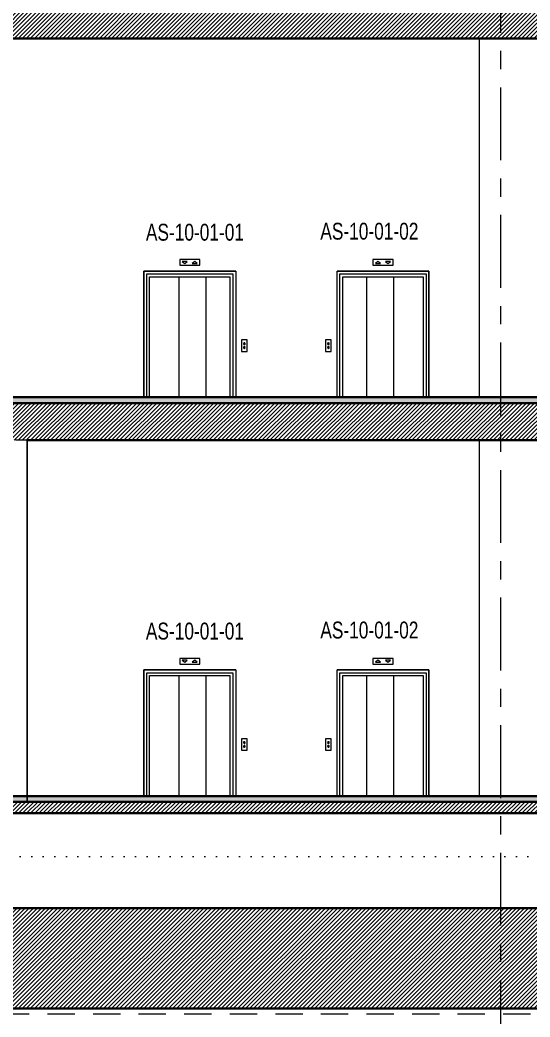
# Model space of a CAD drawing. Header units: centimetres. Extents: x -15511 to 6948, y 9649 to 14173.
# Drawn here: x -3049 to -2161, y 10560 to 12298 of the extents above; entities that cross this region are included whole.
import ezdxf

# ---------------------------------------------------------------- set-up
doc = ezdxf.new("R2010")
doc.units = ezdxf.units.CM
doc.header["$LTSCALE"] = 200
for name, pattern in [('Dot 1mm', [0.1, 0, -0.1]), ('Grid Line 1_4_', [1.11125, 0.635, -0.15875, 0.15875, -0.15875]), ('Overhead', [0.396875, 0.238125, -0.15875])]:
    doc.linetypes.add(name, pattern=pattern)
for name, color, linetype, lineweight in [('A-FLOR', 192, 'Continuous', 9), ('A-FLOR-LEVL', 51, 'Continuous', 9), ('A-FLOR-OVHD', 1, 'Overhead', 9), ('A-FLOR-PATT', 8, 'Continuous', 35), ('A-WALL', 113, 'Continuous', 9), ('G-ANNO-TEXT', 231, 'Continuous', 9), ('Q-SPCQ', 91, 'Continuous', 9), ('S-GRID', 1, 'Continuous', 9)]:
    doc.layers.add(name, color=color, linetype=linetype, lineweight=lineweight)
doc.styles.add('Swis721 LtCn BT_2', font='swisscl.ttf', dxfattribs={"height": 29.399076})
pattern_1 = [(45, (-4285.505, 12015), (-3.535534, 3.535534), [])]
pattern_2 = [(50, (-4285.505, 12015), (72.87376, -6.37607), [7.62, -83.82]), (355, (-4285.505, 12015), (-14.097, 76.42244), [6.096, -67.056]), (100.451, (-4279.43, 12014.47), (58.77696, 70.04687), [6.476, -71.236]), (46.184, (-4285.505, 12035.32), (108.4314, -16.81745), [11.43, -125.73]), (96.636, (-4276.47, 12033.92), (94.961, 98.9709), [9.714, -106.854]), (351.184, (-4285.5, 12035.32), (94.9623, 98.9702), [9.144, -100.584]), (21, (-4275.345, 12030.24), (60.64565, -40.90654), [7.62, -83.82]), (326, (-4275.345, 12030.24), (24.72083, 73.67493), [6.096, -67.056]), (71.451, (-4270.29, 12026.83), (85.3669, 32.76874), [6.476, -71.236]), (37.5, (-4285.505, 12015), (1.235525, 33.82243), [3.353, -62.89, 3.353, -64.719, -67.31]), (37.5, (-4285.505, 12015), (1.235525, 33.82243), [-134.315, 3.353, -63.957]), (7.5, (-4285.505, 12015), (26.72815, 40.07255), [3.353, -35.458, 3.353, -61.366, -25.654]), (7.5, (-4285.505, 12015), (26.72815, 40.07255), [-103.53, 3.353, -22.301]), (327.5, (-4308.16, 12015), (54.23632, -2.29212), [3.353, -22.047, 3.353, -75.895, -105.156]), (327.5, (-4308.16, 12015), (54.23632, -2.29212), [-104.648, 3.353, -101.803]), (317.5, (-4318.32, 12015), (59.25158, 10.17014), [3.353, -29.667, 3.353, -49.276, -74.676]), (317.5, (-4318.32, 12015), (59.25158, 10.17014), [-85.649, 3.353, -71.323])]

# ---------------------------------------------------------------- blocks, each defined once
blk = doc.blocks.new('20 KİŞİLİK ASANSÖR - 4 Person 320kg load-1457805-A')
at = {"layer": 'Q-SPCQ'}
for p, q in [((-2736.2, 11185), (-2771.2, 11185)), ((-2771.2, 11185), (-2771.2, 11175)), ((-2771.2, 11175), (-2736.2, 11175)), ((-2766.9, 11181.7), (-2762.5, 11178.3)), ((-2758.1, 11181.7), (-2766.9, 11181.7)), ((-2762.5, 11178.3), (-2758.1, 11181.7)), ((-2745, 11181.7), (-2749.4, 11178.3)), ((-2749.4, 11178.3), (-2740.6, 11178.3)), ((-2740.6, 11178.3), (-2745, 11181.7)), ((-2736.2, 11175), (-2736.2, 11185)), ((-2673.7, 11165), (-2833.7, 11165)), ((-2833.7, 11165), (-2833.7, 10945)), ((-2828.7, 11160), (-2678.7, 11160)), ((-2828.7, 10945), (-2828.7, 11160)), ((-2823.7, 11155), (-2683.7, 11155)), ((-2823.7, 10945), (-2823.7, 11155)), ((-2772.1, 10945), (-2772.1, 11155)), ((-2725.4, 10945), (-2725.4, 11155)), ((-2683.7, 11155), (-2683.7, 10945)), ((-2678.7, 11160), (-2678.7, 10945)), ((-2673.7, 11165), (-2673.7, 10945)), ((-2653.7, 11045), (-2663.7, 11045)), ((-2663.7, 11045), (-2663.7, 11025)), ((-2653.7, 11025), (-2653.7, 11045)), ((-2663.7, 11025), (-2653.7, 11025))]:
    blk.add_line(p, q, dxfattribs=at)
for centre, start, end in [((-2658.7, 11038.3), 0, 180), ((-2658.7, 11038.3), 165, 180), ((-2658.7, 11038.3), 180, 0), ((-2658.7, 11038.3), 180, 195), ((-2658.7, 11031.7), 0, 180), ((-2658.7, 11038.3), 120, 150), ((-2658.7, 11038.3), 225, 285), ((-2658.7, 11038.3), 15, 105), ((-2658.7, 11031.7), 15, 105), ((-2658.7, 11038.3), 315, 345), ((-2658.7, 11031.7), 165, 180), ((-2658.7, 11031.7), 180, 0), ((-2658.7, 11031.7), 180, 285), ((-2658.7, 11031.7), 120, 150), ((-2658.7, 11031.7), 315, 345)]:
    blk.add_arc(centre, 1.5, start, end, dxfattribs=at)
blk = doc.blocks.new('20 KİŞİLİK ASANSÖR - 4 Person 320kg load-1457962-A')
at = {"layer": 'Q-SPCQ'}
for p, q in [((-2434.7, 11185), (-2434.7, 11175)), ((-2399.7, 11185), (-2434.7, 11185)), ((-2434.7, 11175), (-2399.7, 11175)), ((-2426, 11181.7), (-2430.4, 11178.3)), ((-2430.4, 11178.3), (-2421.6, 11178.3)), ((-2421.6, 11178.3), (-2426, 11181.7)), ((-2404.1, 11181.7), (-2412.9, 11181.7)), ((-2412.9, 11181.7), (-2408.5, 11178.3)), ((-2408.5, 11178.3), (-2404.1, 11181.7)), ((-2399.7, 11175), (-2399.7, 11185)), ((-2337.2, 11165), (-2497.2, 11165)), ((-2497.2, 10945), (-2497.2, 11165)), ((-2492.2, 10945), (-2492.2, 11160)), ((-2492.2, 11160), (-2342.2, 11160)), ((-2487.2, 10945), (-2487.2, 11155)), ((-2487.2, 11155), (-2347.2, 11155)), ((-2445.6, 11155), (-2445.6, 10945)), ((-2398.9, 11155), (-2398.9, 10945)), ((-2347.2, 11155), (-2347.2, 10945)), ((-2342.2, 11160), (-2342.2, 10945)), ((-2337.2, 10945), (-2337.2, 11165)), ((-2517.2, 11045), (-2517.2, 11025)), ((-2507.2, 11045), (-2517.2, 11045)), ((-2507.2, 11025), (-2507.2, 11045)), ((-2517.2, 11025), (-2507.2, 11025))]:
    blk.add_line(p, q, dxfattribs=at)
for centre, start, end in [((-2512.2, 11038.3), 0, 180), ((-2512.2, 11038.3), 75, 165), ((-2512.2, 11038.3), 180, 0), ((-2512.2, 11038.3), 195, 225), ((-2512.2, 11031.7), 0, 180), ((-2512.2, 11031.7), 75, 165), ((-2512.2, 11038.3), 255, 315), ((-2512.2, 11038.3), 30, 60), ((-2512.2, 11038.3), 0, 15), ((-2512.2, 11038.3), 345, 0), ((-2512.2, 11031.7), 180, 0), ((-2512.2, 11031.7), 195, 225), ((-2512.2, 11031.7), 255, 0), ((-2512.2, 11031.7), 30, 60), ((-2512.2, 11031.7), 0, 15)]:
    blk.add_arc(centre, 1.5, start, end, dxfattribs=at)

msp = doc.modelspace()

# ---------------------------------------------------------------- hatches: boundary and pattern name
at = {"layer": 'A-FLOR-PATT', "lineweight": 9}
h = msp.add_hatch(dxfattribs=at)
h.set_pattern_fill('FP_1', color=256, style=0, pattern_type=2)
h.set_pattern_definition(pattern_1)
h.paths.add_polyline_path([(-6812, 12265), (-662, 12265), (-662, 12330), (-6812, 12330), (-6812, 12326.9)], flags=0)
h = msp.add_hatch(dxfattribs=at)
h.set_pattern_fill('FP_2', color=256, style=0, pattern_type=2)
h.set_pattern_definition(pattern_2)
h.paths.add_polyline_path([(-8532.2, 11630), (-6821.9, 11630), (-6821.9, 11640), (-8532.2, 11640), (-8532.2, 11638)], flags=0)
h.paths.add_polyline_path([(-4067.3, 11630), (-662, 11630), (-662, 11640), (-4092, 11640), (-4092, 11631.2), (-4087, 11631.2), (-4087, 11630)], flags=0)
h.paths.add_polyline_path([(-338, 11630), (-332, 11630), (-332, 11640), (-656.1, 11640), (-656.1, 11630), (-380.8, 11630)], flags=0)
h.paths.add_polyline_path([(-6812, 11630), (-4992, 11630), (-4992, 11640), (-6812, 11640)], flags=0)
h = msp.add_hatch(dxfattribs=at)
h.set_pattern_fill('FP_1', color=256, style=0, pattern_type=2)
h.set_pattern_definition(pattern_1)
h.paths.add_polyline_path([(-662, 11565), (-662, 11630), (-4087, 11630), (-4087, 11609.7), (-4092, 11609.7), (-4092, 11565), (-680.9, 11565)], flags=0)
h.paths.add_polyline_path([(-6662, 11565), (-4992, 11565), (-4992, 11630), (-6812, 11630), (-6812, 11565), (-6682.1, 11565)], flags=0)
h = msp.add_hatch(dxfattribs=at)
h.set_pattern_fill('FP_2', color=256, style=0, pattern_type=2)
h.set_pattern_definition(pattern_2)
h.paths.add_polyline_path([(5363.2, 10935), (5388, 10935), (5388, 10945), (4668, 10945), (4668, 10935), (5320.3, 10935)], flags=0)
h.paths.add_polyline_path([(-14312, 10935), (-11852, 10935), (-11852, 10945), (-14312, 10945)], flags=0)
h.paths.add_polyline_path([(4634.5, 10935), (4648, 10935), (4648, 10945), (2928, 10945), (2928, 10935), (4591.6, 10935)], flags=0)
h.paths.add_polyline_path([(-11331.6, 10935), (-9953, 10935), (-9953, 10945), (-11331.6, 10945)], flags=0)
h.paths.add_polyline_path([(2405.4, 10935), (2407.7, 10935), (2407.7, 10945), (1078, 10945), (1078, 10935), (2234, 10935)], flags=0)
h.paths.add_polyline_path([(-6662, 10935), (-5502, 10935), (-5502, 10945), (-6662, 10945)], flags=0)
h.paths.add_polyline_path([(-852.4, 10935), (-812, 10935), (-812, 10945), (-5142, 10945), (-5142, 10935), (-938.1, 10935)], flags=0)
h = msp.add_hatch(dxfattribs=at)
h.set_pattern_fill('FP_1', color=256, style=0, pattern_type=2)
h.set_pattern_definition(pattern_1)
h.paths.add_polyline_path([(-14312, 10915), (-11852, 10915), (-11852, 10935), (-14312, 10935)], flags=0)
h.paths.add_polyline_path([(5363.2, 10915), (5388, 10915), (5388, 10935), (2928, 10935), (2928, 10915), (5320.3, 10915)], flags=0)
h.paths.add_polyline_path([(-11331.6, 10915), (-9953, 10915), (-9953, 10935), (-11331.6, 10935)], flags=0)
h.paths.add_polyline_path([(2405.4, 10915), (2407.7, 10915), (2407.7, 10935), (1078, 10935), (1078, 10915), (2234, 10915)], flags=0)
h.paths.add_polyline_path([(-6812, 10915), (-662, 10915), (-662, 10935), (-6812, 10935)], flags=0)
h = msp.add_hatch(dxfattribs=at)
h.set_pattern_fill('FP_1', color=256, style=0, pattern_type=2)
h.set_pattern_definition(pattern_1)
h.paths.add_polyline_path([(-6812, 10575), (-662, 10575), (-662, 10750), (-6812, 10750), (-6812, 10706)], flags=0)

# ---------------------------------------------------------------- linework, layer by layer
at = {"layer": 'A-FLOR', "lineweight": 35}
for p, q in [((-6662, 12265), (-812, 12265)), ((-662, 11640), (-4092, 11640)), ((-662, 11630), (-4087, 11630)), ((-3037, 11565), (-1457, 11565)), ((-6662, 10935), (-812, 10935)), ((-812, 10945), (-3857, 10945)), ((-6662, 10915), (-812, 10915)), ((-812, 10750), (-6662, 10750)), ((-6812, 10575), (-662, 10575))]:
    msp.add_line(p, q, dxfattribs=at)
at = {"layer": 'A-FLOR-LEVL', "linetype": 'Dot 1mm'}
for p, q in [((-15511, 11630), (6947.9, 11630)), ((-15511, 10935), (6947.9, 10935)), ((-15511, 10840), (6947.9, 10840)), ((-15511, 10750), (6947.9, 10750))]:
    msp.add_line(p, q, dxfattribs=at)
at = {"layer": 'A-FLOR-OVHD'}
msp.add_line((-652, 10565), (-6822, 10565), dxfattribs=at)
at = {"layer": 'A-WALL'}
for p, q in [((-2249, 11640), (-2249, 12265)), ((-2833.7, 11640), (-2833.7, 11860)), ((-2833.7, 11860), (-2673.7, 11860)), ((-2673.7, 11860), (-2673.7, 11640)), ((-2497.2, 11640), (-2497.2, 11860)), ((-2497.2, 11860), (-2337.2, 11860)), ((-2337.2, 11860), (-2337.2, 11640)), ((-3037, 11565), (-3057, 11565)), ((-2249, 10945), (-2249, 11565)), ((-2833.7, 10945), (-2833.7, 11165)), ((-2833.7, 11165), (-2673.7, 11165)), ((-2673.7, 11165), (-2673.7, 10945)), ((-2497.2, 10945), (-2497.2, 11165)), ((-2497.2, 11165), (-2337.2, 11165)), ((-2337.2, 11165), (-2337.2, 10945))]:
    msp.add_line(p, q, dxfattribs=at)
at = {"layer": 'A-WALL', "lineweight": 25}
msp.add_line((-3037, 10935), (-3037, 11565), dxfattribs=at)
at = {"layer": 'S-GRID', "linetype": 'Grid Line 1_4_'}
msp.add_line((-2212, 10497.2), (-2212, 14082.8), dxfattribs=at)

# ---------------------------------------------------------------- block references
at = {"layer": 'Q-SPCQ'}
for name, p in [('20 KİŞİLİK ASANSÖR - 4 Person 320kg load-1457805-A', (0, 695)), ('20 KİŞİLİK ASANSÖR - 4 Person 320kg load-1457962-A', (0, 695)), ('20 KİŞİLİK ASANSÖR - 4 Person 320kg load-1457805-A', (0, 0)), ('20 KİŞİLİK ASANSÖR - 4 Person 320kg load-1457962-A', (0, 0))]:
    msp.add_blockref(name, p, dxfattribs=at)

# ---------------------------------------------------------------- texts
at = {"layer": 'G-ANNO-TEXT', "color": 7, "char_height": 29.399, "width": 231.84, "attachment_point": 1, "line_spacing_factor": 0.971848, "style": 'Swis721 LtCn BT_2'}
for s, insert in [('AS-10-01-01', (-2830.1, 11942.3)), ('AS-10-01-02', (-2526.3, 11944.1)), ('AS-10-01-01', (-2830.1, 11247.3)), ('AS-10-01-02', (-2526.3, 11249.1))]:
    msp.add_mtext(s, dxfattribs=dict(at, insert=insert))

doc.saveas('drawing.dxf')
